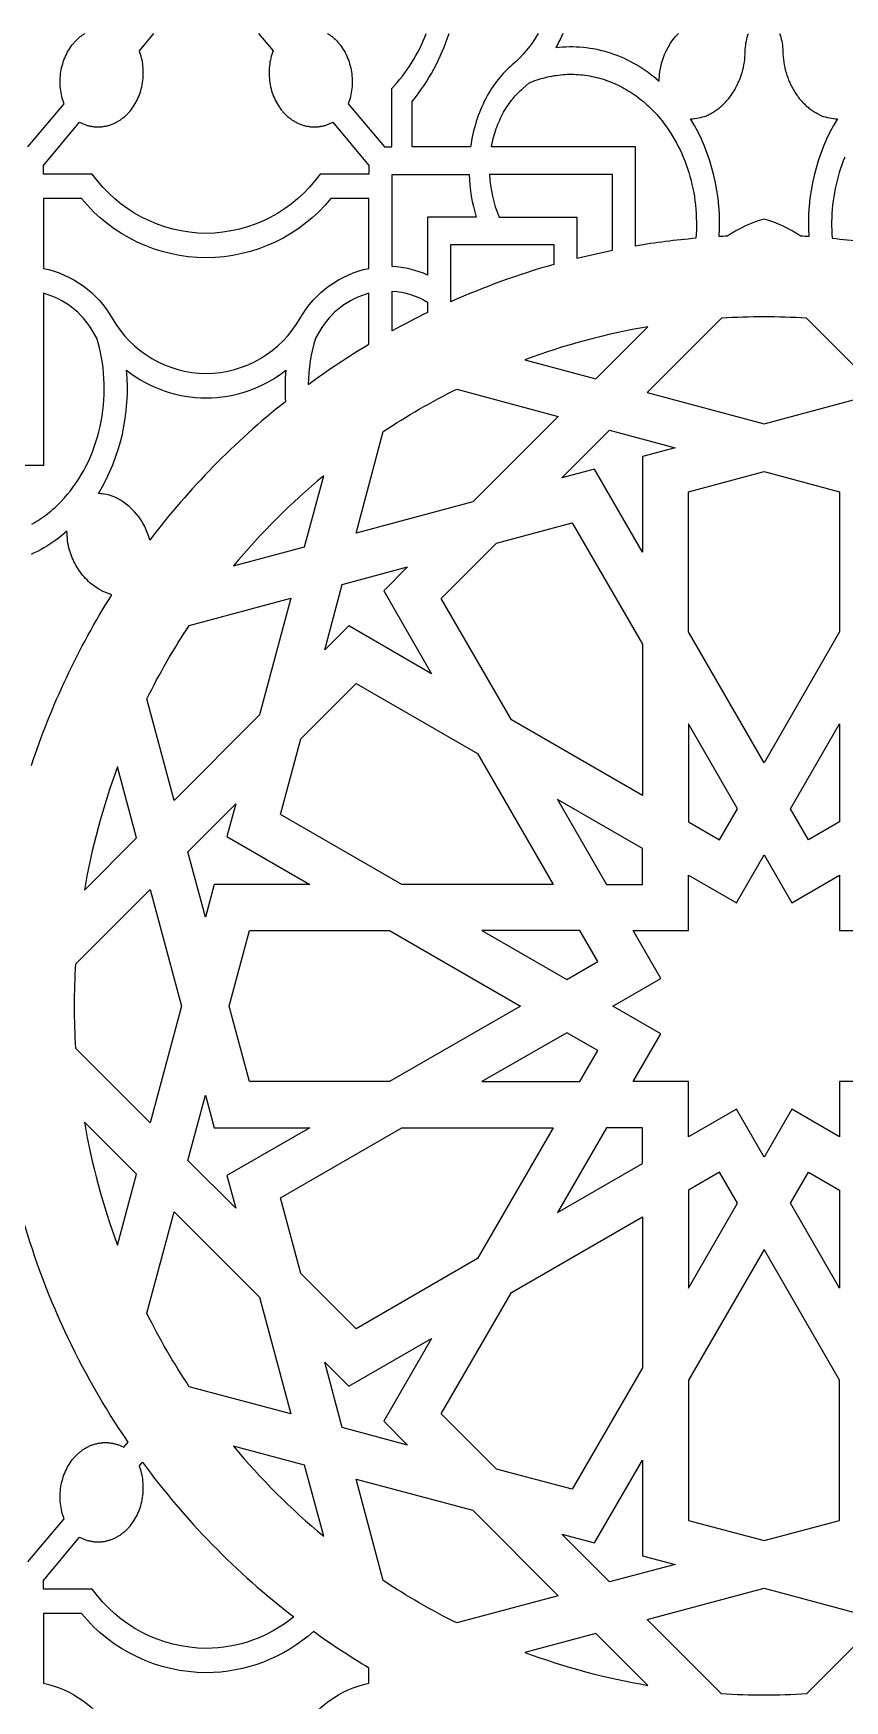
# Model space of a CAD drawing. Extents: x 59271 to 61367, y 41180 to 44085.
# Drawn here: x 59986.6 to 60193.1, y 43660.1 to 44084.6 of the extents above; entities that cross this region are included whole.
import ezdxf

# ---------------------------------------------------------------- set-up
doc = ezdxf.new("R2010")
doc.units = 0
doc.layers.get('0').update_dxf_attribs({"linetype": 'CONTINUOUS'})

msp = doc.modelspace()

# ---------------------------------------------------------------- linework, layer by layer
msp.add_lwpolyline([(59985.25, 44055.68), (59994.46, 44066.69), (59994.3, 44067.14), (59994.15, 44067.6), (59994.01, 44068.08), (59993.89, 44068.56), (59993.78, 44069.05), (59993.69, 44069.56), (59993.61, 44070.06), (59993.55, 44070.58), (59993.5, 44071.1), (59993.47, 44071.63), (59993.46, 44072.15), (59993.46, 44072.69), (59993.48, 44073.22), (59993.52, 44073.75), (59993.57, 44074.28), (59993.65, 44074.81), (59993.74, 44075.33), (59993.84, 44075.85), (59993.97, 44076.36), (59994.11, 44076.87), (59994.26, 44077.37), (59994.43, 44077.86), (59994.62, 44078.33), (59994.82, 44078.8), (59995.03, 44079.26), (59995.26, 44079.7), (59995.49, 44080.13), (59995.74, 44080.54), (59996, 44080.94), (59996.27, 44081.32), (59996.55, 44081.69), (59996.83, 44082.05), (59996.99, 44082.23), (59997.15, 44082.41), (59997.32, 44082.59), (59997.49, 44082.77), (59997.66, 44082.95), (59997.84, 44083.12), (59998.02, 44083.29), (59998.21, 44083.45), (59998.39, 44083.61), (59998.59, 44083.77), (59998.78, 44083.92), (59998.98, 44084.07), (59999.18, 44084.21), (59999.39, 44084.35), (59999.6, 44084.48), (59999.81, 44084.61)])
for points in [[(60043.93, 44084.61), (60047.63, 44080.18), (60047.47, 44079.73), (60047.32, 44079.27), (60047.19, 44078.8), (60047.07, 44078.31), (60046.96, 44077.82), (60046.86, 44077.32), (60046.79, 44076.81), (60046.72, 44076.29), (60046.68, 44075.77), (60046.65, 44075.25), (60046.63, 44074.72), (60046.64, 44074.19), (60046.66, 44073.66), (60046.7, 44073.12), (60046.75, 44072.59), (60046.82, 44072.07), (60046.91, 44071.54), (60047.02, 44071.02), (60047.14, 44070.51), (60047.28, 44070), (60047.44, 44069.51), (60047.61, 44069.02), (60047.79, 44068.54), (60047.99, 44068.07), (60048.21, 44067.62), (60048.43, 44067.18), (60048.67, 44066.75), (60048.92, 44066.33), (60049.18, 44065.93), (60049.44, 44065.55), (60049.72, 44065.18), (60050.01, 44064.83), (60050.15, 44064.66), (60050.3, 44064.49), (60050.46, 44064.32), (60050.61, 44064.16), (60050.77, 44063.99), (60050.93, 44063.84), (60051.1, 44063.68), (60051.27, 44063.53), (60051.44, 44063.38), (60051.61, 44063.23), (60051.79, 44063.09), (60051.97, 44062.95), (60052.16, 44062.81), (60052.34, 44062.68), (60052.53, 44062.55), (60052.72, 44062.42), (60052.92, 44062.3), (60053.11, 44062.18), (60053.31, 44062.07), (60053.51, 44061.96), (60053.72, 44061.86), (60053.92, 44061.76), (60054.13, 44061.66), (60054.34, 44061.57), (60054.55, 44061.49), (60054.76, 44061.41), (60054.97, 44061.33), (60055.19, 44061.26), (60055.41, 44061.19), (60055.62, 44061.13), (60055.84, 44061.07), (60056.06, 44061.02), (60056.28, 44060.98), (60056.5, 44060.94), (60056.73, 44060.9), (60056.95, 44060.87), (60057.17, 44060.84), (60057.39, 44060.82), (60057.62, 44060.81), (60057.84, 44060.8), (60058.06, 44060.79), (60058.28, 44060.8), (60058.51, 44060.8), (60058.73, 44060.81), (60058.95, 44060.83), (60059.17, 44060.85), (60059.38, 44060.87), (60059.6, 44060.9), (60059.82, 44060.94), (60060.03, 44060.98), (60060.25, 44061.02), (60060.46, 44061.07), (60060.67, 44061.13), (60060.88, 44061.18), (60061.09, 44061.25), (60061.29, 44061.31), (60061.49, 44061.38), (60061.7, 44061.46), (60061.89, 44061.54), (60062.09, 44061.62), (60062.29, 44061.71), (60062.48, 44061.8), (60062.67, 44061.89), (60062.86, 44061.99), (60072.06, 44050.99), (60072.06, 44048.79), (60059.61, 44048.79, -0.240747), (60030.62, 44033.69, -0.240747), (60001.64, 44048.79), (59989.18, 44048.79), (59989.18, 44050.99), (59998.39, 44061.99), (59998.58, 44061.89), (59998.77, 44061.8), (59998.96, 44061.71), (59999.15, 44061.62), (59999.35, 44061.54), (59999.55, 44061.46), (59999.75, 44061.38), (59999.95, 44061.31), (60000.16, 44061.25), (60000.37, 44061.18), (60000.58, 44061.13), (60000.79, 44061.07), (60001, 44061.02), (60001.21, 44060.98), (60001.43, 44060.94), (60001.64, 44060.9), (60001.86, 44060.87), (60002.08, 44060.85), (60002.3, 44060.83), (60002.52, 44060.81), (60002.74, 44060.8), (60002.96, 44060.8), (60003.18, 44060.79), (60003.41, 44060.8), (60003.63, 44060.81), (60003.85, 44060.82), (60004.07, 44060.84), (60004.3, 44060.87), (60004.52, 44060.9), (60004.74, 44060.94), (60004.96, 44060.98), (60005.18, 44061.02), (60005.4, 44061.07), (60005.62, 44061.13), (60005.84, 44061.19), (60006.06, 44061.26), (60006.27, 44061.33), (60006.48, 44061.41), (60006.7, 44061.49), (60006.91, 44061.57), (60007.12, 44061.66), (60007.32, 44061.76), (60007.53, 44061.86), (60007.73, 44061.96), (60007.93, 44062.07), (60008.13, 44062.18), (60008.33, 44062.3), (60008.52, 44062.42), (60008.71, 44062.55), (60008.9, 44062.68), (60009.09, 44062.81), (60009.27, 44062.95), (60009.45, 44063.09), (60009.63, 44063.23), (60009.81, 44063.38), (60009.98, 44063.53), (60010.15, 44063.68), (60010.31, 44063.84), (60010.47, 44063.99), (60010.63, 44064.16), (60010.79, 44064.32), (60010.94, 44064.49), (60011.09, 44064.66), (60011.24, 44064.83), (60011.52, 44065.18), (60011.8, 44065.55), (60012.07, 44065.93), (60012.33, 44066.33), (60012.58, 44066.75), (60012.81, 44067.18), (60013.04, 44067.62), (60013.25, 44068.07), (60013.45, 44068.54), (60013.64, 44069.02), (60013.81, 44069.51), (60013.96, 44070), (60014.1, 44070.51), (60014.22, 44071.02), (60014.33, 44071.54), (60014.42, 44072.07), (60014.49, 44072.59), (60014.55, 44073.12), (60014.59, 44073.66), (60014.61, 44074.19), (60014.61, 44074.72), (60014.6, 44075.25), (60014.57, 44075.77), (60014.52, 44076.29), (60014.46, 44076.81), (60014.38, 44077.32), (60014.29, 44077.82), (60014.18, 44078.31), (60014.06, 44078.8), (60013.92, 44079.27), (60013.77, 44079.73), (60013.61, 44080.18), (60017.32, 44084.61)], [(60061.44, 44084.61), (60061.65, 44084.48), (60061.86, 44084.35), (60062.06, 44084.21), (60062.26, 44084.07), (60062.46, 44083.92), (60062.66, 44083.77), (60062.85, 44083.61), (60063.04, 44083.45), (60063.22, 44083.29), (60063.41, 44083.12), (60063.58, 44082.95), (60063.76, 44082.77), (60063.93, 44082.59), (60064.09, 44082.41), (60064.26, 44082.23), (60064.41, 44082.05), (60064.7, 44081.69), (60064.98, 44081.32), (60065.24, 44080.94), (60065.5, 44080.54), (60065.75, 44080.13), (60065.99, 44079.7), (60066.22, 44079.26), (60066.43, 44078.8), (60066.63, 44078.33), (60066.81, 44077.86), (60066.98, 44077.37), (60067.14, 44076.87), (60067.28, 44076.36), (60067.4, 44075.85), (60067.51, 44075.33), (60067.6, 44074.81), (60067.67, 44074.28), (60067.73, 44073.75), (60067.76, 44073.22), (60067.78, 44072.69), (60067.79, 44072.15), (60067.78, 44071.63), (60067.74, 44071.1), (60067.7, 44070.58), (60067.64, 44070.06), (60067.56, 44069.56), (60067.46, 44069.05), (60067.35, 44068.56), (60067.23, 44068.08), (60067.1, 44067.6), (60066.95, 44067.14), (60066.79, 44066.69), (60076, 44055.68), (60077.84, 44055.68), (60077.84, 44070.57, 0.097398), (60086.65, 44084.61)], [(60115.12, 44084.61, -0.088766), (60108.53, 44076.6), (60108.06, 44076.2), (60107.59, 44075.78), (60107.13, 44075.35), (60106.68, 44074.89), (60106.23, 44074.41), (60105.78, 44073.92), (60105.34, 44073.41), (60104.91, 44072.88), (60104.49, 44072.33), (60104.07, 44071.76), (60103.66, 44071.18), (60103.26, 44070.57), (60102.87, 44069.95), (60102.49, 44069.32), (60102.12, 44068.67), (60101.76, 44068), (60101.41, 44067.31), (60101.08, 44066.62), (60100.76, 44065.9), (60100.45, 44065.18), (60100.16, 44064.44), (60099.88, 44063.69), (60099.61, 44062.92), (60099.36, 44062.15), (60099.13, 44061.37), (60098.91, 44060.58), (60098.7, 44059.78), (60098.51, 44058.97), (60098.34, 44058.15), (60098.19, 44057.34), (60098.05, 44056.51), (60097.93, 44055.68), (60083.04, 44055.68), (60083.04, 44067.26, 0.094296), (60092.44, 44084.61)], [(60121.4, 44084.61, -0.022951), (60119.62, 44080.99), (60120.47, 44081.08), (60121.33, 44081.15), (60122.19, 44081.2), (60123.05, 44081.23), (60123.92, 44081.23), (60124.78, 44081.2), (60125.65, 44081.16), (60126.53, 44081.09), (60127.4, 44080.99), (60128.27, 44080.87), (60129.14, 44080.73), (60130.01, 44080.56), (60130.87, 44080.37), (60131.73, 44080.15), (60132.59, 44079.91), (60133.44, 44079.64), (60134.29, 44079.35), (60135.13, 44079.04), (60135.97, 44078.71), (60136.8, 44078.35), (60137.62, 44077.97), (60138.43, 44077.56), (60139.23, 44077.14), (60140.02, 44076.69), (60140.8, 44076.22), (60141.57, 44075.74), (60142.33, 44075.23), (60143.08, 44074.71), (60143.81, 44074.16), (60144.53, 44073.6), (60145.24, 44073.02), (60145.93, 44072.42, -0.065359), (60146.58, 44077.22, -0.117157), (60150.81, 44084.61)], [(60176.55, 44084.61, -0.069077), (60177.37, 44080.59), (60177.37, 44079.94), (60177.4, 44079.28), (60177.45, 44078.62), (60177.52, 44077.96), (60177.61, 44077.29), (60177.73, 44076.62), (60177.86, 44075.96), (60178.02, 44075.29), (60178.2, 44074.63), (60178.4, 44073.98), (60178.63, 44073.33), (60178.87, 44072.69), (60179.01, 44072.37), (60179.14, 44072.06), (60179.28, 44071.75), (60179.43, 44071.44), (60179.58, 44071.14), (60179.74, 44070.84), (60179.91, 44070.54), (60180.07, 44070.25), (60180.25, 44069.96), (60180.42, 44069.67), (60180.61, 44069.39), (60180.79, 44069.12), (60180.98, 44068.84), (60181.18, 44068.58), (60181.38, 44068.32), (60181.58, 44068.06), (60181.79, 44067.81), (60182, 44067.56), (60182.21, 44067.32), (60182.43, 44067.09), (60182.65, 44066.86), (60182.87, 44066.63), (60183.1, 44066.42), (60183.33, 44066.2), (60183.56, 44066), (60183.8, 44065.8), (60184.04, 44065.6), (60184.28, 44065.42), (60184.52, 44065.23), (60184.76, 44065.06), (60185.01, 44064.89), (60185.25, 44064.73), (60185.5, 44064.57), (60185.75, 44064.42), (60186, 44064.28), (60186.25, 44064.14), (60186.51, 44064.01), (60186.76, 44063.88), (60187.01, 44063.76), (60187.27, 44063.65, 0.091636), (60191.28, 44062.87, 0.152934), (60184.01, 44032.87, 0.002591), (60181.98, 44032.98, 0.078423), (60172.6, 44037.3, 0.078423), (60163.23, 44032.98, 0.002591), (60161.19, 44032.87, 0.152934), (60153.92, 44062.87, 0.091636), (60157.94, 44063.65), (60158.19, 44063.76), (60158.44, 44063.88), (60158.7, 44064.01), (60158.95, 44064.14), (60159.2, 44064.28), (60159.45, 44064.42), (60159.7, 44064.57), (60159.95, 44064.73), (60160.2, 44064.89), (60160.44, 44065.06), (60160.68, 44065.23), (60160.93, 44065.42), (60161.17, 44065.6), (60161.4, 44065.8), (60161.64, 44066), (60161.87, 44066.2), (60162.1, 44066.42), (60162.33, 44066.63), (60162.55, 44066.86), (60162.77, 44067.09), (60162.99, 44067.32), (60163.21, 44067.56), (60163.42, 44067.81), (60163.62, 44068.06), (60163.83, 44068.32), (60164.03, 44068.58), (60164.22, 44068.84), (60164.41, 44069.12), (60164.6, 44069.39), (60164.78, 44069.67), (60164.96, 44069.96), (60165.13, 44070.25), (60165.3, 44070.54), (60165.46, 44070.84), (60165.62, 44071.14), (60165.77, 44071.44), (60165.92, 44071.75), (60166.06, 44072.06), (60166.2, 44072.37), (60166.33, 44072.69), (60166.58, 44073.33), (60166.8, 44073.98), (60167, 44074.63), (60167.18, 44075.29), (60167.34, 44075.96), (60167.48, 44076.62), (60167.59, 44077.29), (60167.68, 44077.96), (60167.75, 44078.62), (60167.8, 44079.28), (60167.83, 44079.94), (60167.84, 44080.59, -0.069077), (60168.65, 44084.61)], [(60193.15, 44053.08), (60192.77, 44052.13), (60192.4, 44051.16), (60192.06, 44050.18), (60191.74, 44049.18), (60191.45, 44048.18), (60191.18, 44047.16), (60190.93, 44046.13), (60190.7, 44045.09), (60190.5, 44044.05), (60190.33, 44043), (60190.18, 44041.94), (60190.05, 44040.88), (60189.95, 44039.82), (60189.88, 44038.76), (60189.83, 44037.7), (60189.8, 44036.64), (60189.8, 44035.58), (60189.83, 44034.53), (60189.87, 44033.48), (60189.95, 44032.43, -0.019711), (60205.29, 44030.46)], [(59986.29, 43959.68), (59986.81, 43959.98), (59987.32, 43960.28), (59987.82, 43960.6), (59988.32, 43960.92), (59988.81, 43961.25), (59989.29, 43961.6), (59989.77, 43961.95), (59990.24, 43962.31), (59990.71, 43962.68), (59991.16, 43963.06), (59991.62, 43963.45), (59992.06, 43963.84), (59992.49, 43964.25), (59992.92, 43964.66), (59993.76, 43965.5), (59994.56, 43966.36), (59995.33, 43967.25), (59996.07, 43968.17), (59996.8, 43969.13), (59997.5, 43970.13), (59998.18, 43971.16), (59998.83, 43972.23), (59999.46, 43973.33), (60000.06, 43974.46), (60000.63, 43975.63), (60001.16, 43976.82), (60001.66, 43978.05), (60002.13, 43979.3), (60002.56, 43980.57), (60002.95, 43981.86), (60003.3, 43983.17), (60003.62, 43984.5), (60003.89, 43985.84), (60004.12, 43987.19), (60004.32, 43988.55), (60004.47, 43989.92), (60004.57, 43991.29), (60004.64, 43992.66), (60004.67, 43994.03), (60004.65, 43995.39), (60004.6, 43996.74), (60004.5, 43998.09), (60004.37, 43999.42), (60004.2, 44000.73), (60003.99, 44002.03), (60003.74, 44003.32), (60003.46, 44004.57), (60003.15, 44005.81), (60002.81, 44007.02), (60001.67, 44008.84, 0.200602), (59989.18, 44018.42), (59989.18, 43974.6), (59952.51, 43974.6)], [(59986.14, 43898.17, -0.061491), (60006.63, 43941.68), (60006.4, 43941.74), (60006.18, 43941.81), (60005.95, 43941.88), (60005.73, 43941.96), (60005.5, 43942.04), (60005.28, 43942.13), (60005.06, 43942.22), (60004.83, 43942.31), (60004.61, 43942.41), (60004.39, 43942.51), (60004.17, 43942.62), (60003.95, 43942.73), (60003.74, 43942.85), (60003.52, 43942.97), (60003.3, 43943.09), (60003.09, 43943.22), (60002.67, 43943.49), (60002.25, 43943.78), (60001.85, 43944.08), (60001.45, 43944.4), (60001.05, 43944.73), (60000.67, 43945.08), (60000.3, 43945.44), (59999.94, 43945.81), (59999.59, 43946.2), (59999.25, 43946.6), (59998.92, 43947.02), (59998.61, 43947.44), (59998.3, 43947.87), (59998.01, 43948.31), (59997.73, 43948.76), (59997.47, 43949.22), (59997.22, 43949.68), (59996.98, 43950.15), (59996.76, 43950.63), (59996.55, 43951.11), (59996.35, 43951.59), (59996.17, 43952.08), (59996, 43952.57), (59995.84, 43953.06, -0.065359), (59995.19, 43957.86), (59994.5, 43957.26), (59993.8, 43956.68), (59993.07, 43956.12), (59992.34, 43955.58), (59991.6, 43955.05), (59990.84, 43954.55), (59990.07, 43954.06), (59989.29, 43953.59), (59988.49, 43953.15), (59987.69, 43952.72), (59986.88, 43952.32), (59986.06, 43951.94)], [(59985.25, 43695.4), (59994.46, 43706.41), (59994.3, 43706.86), (59994.15, 43707.32), (59994.01, 43707.79), (59993.89, 43708.28), (59993.78, 43708.77), (59993.69, 43709.27), (59993.61, 43709.78), (59993.55, 43710.3), (59993.5, 43710.82), (59993.47, 43711.34), (59993.46, 43711.87), (59993.46, 43712.4), (59993.48, 43712.94), (59993.52, 43713.47), (59993.57, 43714), (59993.65, 43714.53), (59993.74, 43715.05), (59993.84, 43715.57), (59993.97, 43716.08), (59994.11, 43716.59), (59994.26, 43717.09), (59994.43, 43717.57), (59994.62, 43718.05), (59994.82, 43718.52), (59995.03, 43718.97), (59995.26, 43719.42), (59995.49, 43719.84), (59995.74, 43720.26), (59996, 43720.66), (59996.27, 43721.04), (59996.55, 43721.41), (59996.83, 43721.76), (59996.98, 43721.93), (59997.13, 43722.1), (59997.28, 43722.27), (59997.44, 43722.44), (59997.59, 43722.6), (59997.76, 43722.76), (59997.92, 43722.91), (59998.09, 43723.07), (59998.26, 43723.22), (59998.44, 43723.36), (59998.62, 43723.51), (59998.8, 43723.65), (59998.98, 43723.78), (59999.17, 43723.92), (59999.35, 43724.04), (59999.55, 43724.17), (59999.74, 43724.29), (59999.94, 43724.41), (60000.14, 43724.52), (60000.34, 43724.63), (60000.54, 43724.73), (60000.74, 43724.83), (60000.95, 43724.93), (60001.16, 43725.02), (60001.37, 43725.1), (60001.58, 43725.19), (60001.8, 43725.26), (60002.01, 43725.33), (60002.23, 43725.4), (60002.45, 43725.46), (60002.67, 43725.52), (60002.89, 43725.57), (60003.11, 43725.61), (60003.33, 43725.65), (60003.55, 43725.69), (60003.77, 43725.72), (60004, 43725.75), (60004.22, 43725.77), (60004.44, 43725.78), (60004.66, 43725.79), (60004.89, 43725.8), (60005.11, 43725.8), (60005.33, 43725.79), (60005.55, 43725.78), (60005.77, 43725.76), (60005.99, 43725.74), (60006.21, 43725.72), (60006.43, 43725.69), (60006.64, 43725.65), (60006.86, 43725.61), (60007.07, 43725.57), (60007.28, 43725.52), (60007.49, 43725.47), (60007.7, 43725.41), (60007.91, 43725.34), (60008.11, 43725.28), (60008.32, 43725.21), (60008.52, 43725.13), (60008.72, 43725.05), (60008.92, 43724.97), (60009.11, 43724.88), (60009.3, 43724.79), (60009.49, 43724.7), (60009.68, 43724.6), (60010.78, 43725.91, -0.083261), (59983.41, 43784.77)]]:
    msp.add_lwpolyline(points, format="xyb")
for points in [[(60139.91, 44030.46), (60139.91, 44055.68), (60103.25, 44055.68), (60103.36, 44056.29), (60103.49, 44056.89), (60103.62, 44057.48), (60103.77, 44058.07), (60103.93, 44058.65), (60104.1, 44059.23), (60104.28, 44059.79), (60104.47, 44060.35), (60104.67, 44060.91), (60104.88, 44061.45), (60105.1, 44061.99), (60105.33, 44062.51), (60105.56, 44063.03), (60105.81, 44063.53), (60106.06, 44064.03), (60106.32, 44064.51), (60106.59, 44064.99), (60106.87, 44065.45), (60107.15, 44065.9), (60107.44, 44066.34), (60107.73, 44066.76), (60108.04, 44067.18), (60108.34, 44067.58), (60108.65, 44067.97), (60108.97, 44068.34), (60109.28, 44068.7), (60109.61, 44069.05), (60109.93, 44069.39), (60110.26, 44069.72), (60110.59, 44070.03), (60110.93, 44070.33), (60111.26, 44070.62), (60112.78, 44071.97), (60113.29, 44072.18), (60113.8, 44072.38), (60114.31, 44072.57), (60114.83, 44072.75), (60115.36, 44072.93), (60115.89, 44073.09), (60116.42, 44073.24), (60116.96, 44073.38), (60117.5, 44073.51), (60118.04, 44073.63), (60118.59, 44073.74), (60119.15, 44073.84), (60119.7, 44073.92), (60120.26, 44074), (60120.82, 44074.06), (60121.38, 44074.11), (60121.95, 44074.15), (60122.52, 44074.18), (60123.09, 44074.19), (60123.66, 44074.19), (60124.23, 44074.18), (60124.8, 44074.16), (60125.37, 44074.13), (60125.95, 44074.08), (60126.52, 44074.02), (60127.09, 44073.95), (60127.66, 44073.87), (60128.24, 44073.77), (60128.81, 44073.66), (60129.37, 44073.54), (60129.94, 44073.41), (60130.51, 44073.27), (60131.07, 44073.11), (60131.63, 44072.94), (60132.19, 44072.76), (60132.74, 44072.56), (60133.29, 44072.36), (60133.84, 44072.14), (60134.38, 44071.91), (60134.92, 44071.67), (60135.45, 44071.42), (60135.98, 44071.16), (60136.51, 44070.89), (60137.03, 44070.6), (60137.54, 44070.31), (60138.05, 44070), (60138.55, 44069.69), (60139.05, 44069.36), (60139.54, 44069.03), (60140.03, 44068.68), (60140.51, 44068.33), (60140.98, 44067.97), (60141.44, 44067.6), (60141.9, 44067.22), (60142.35, 44066.83), (60142.79, 44066.44), (60143.23, 44066.04), (60143.66, 44065.63), (60144.49, 44064.79), (60145.29, 44063.92), (60146.06, 44063.03), (60146.64, 44062.32), (60147.21, 44061.59), (60147.76, 44060.83), (60148.3, 44060.05), (60148.83, 44059.25), (60149.34, 44058.43), (60149.84, 44057.59), (60150.32, 44056.72), (60150.78, 44055.84), (60151.22, 44054.94), (60151.65, 44054.02), (60152.05, 44053.08), (60152.44, 44052.13), (60152.8, 44051.16), (60153.14, 44050.18), (60153.46, 44049.18), (60153.75, 44048.18), (60154.03, 44047.16), (60154.27, 44046.13), (60154.5, 44045.09), (60154.7, 44044.05), (60154.87, 44043), (60155.02, 44041.94), (60155.15, 44040.88), (60155.25, 44039.82), (60155.32, 44038.76), (60155.37, 44037.7), (60155.4, 44036.64), (60155.4, 44035.58), (60155.38, 44034.53), (60155.33, 44033.48), (60155.26, 44032.43, 0.019711)], [(60086.99, 44023.07, 0.093744), (60077.95, 44025.22), (60077.95, 44048.65), (60097.56, 44048.65, 0.067508), (60099.35, 44037.84), (60086.99, 44037.84)], [(60134.03, 44029.37), (60134.03, 44048.65), (60102.77, 44048.65, 0.090687), (60105.16, 44037.84), (60124.98, 44037.84), (60124.98, 44027.34, -0.011808)], [(60054.56, 44012.11, -0.215544), (60072.06, 44024.78), (60072.06, 44042.56), (60062.38, 44042.56, -0.222359), (60030.62, 44027.47, -0.222359), (59998.87, 44042.56), (59989.18, 44042.56), (59989.18, 44024.78, -0.215544), (60006.68, 44012.11, 0.26745), (60030.62, 43998, 0.26745)], [(60092.88, 44016.28), (60092.88, 44030.81), (60119.1, 44030.81), (60119.1, 44025.77, 0.035557)], [(60072.06, 44005.49), (60072.06, 44018.42, 0.200602), (60059.57, 44008.84), (60058.44, 44007.02, 0.066901), (60056.59, 43995.24, -0.023661)], [(60077.95, 44008.87), (60077.95, 44018.99, -0.123377), (60086.99, 44016.14), (60086.99, 44013.55, 0.012969)], [(60161.81, 44012.08), (60142.88, 43993.15), (60172.6, 43985.19), (60202.32, 43993.15), (60183.39, 44012.08, 0.030774)], [(60143.06, 44009.91, 0.046338), (60111.71, 44001.51), (60129.81, 43996.66)], [(60016.28, 43955.61, 0.222896), (60007.2, 43966.63, 0.091636), (60003.19, 43967.41, 0.159593), (60010.36, 43998.85, 0.16816), (60030.62, 43991.77, 0.16816), (60050.89, 43998.85, 0.037256), (60050.79, 43990.83, 0.063065)], [(60075.69, 43983.22, -0.030774), (60094.38, 43994.01), (60120.23, 43987.08), (60098.48, 43965.33), (60068.76, 43957.37)], [(60060.53, 43971.96, 0.046338), (60037.58, 43949.01), (60055.68, 43953.86)], [(60015.53, 43915.17, -0.030774), (60026.32, 43933.86), (60052.18, 43940.78), (60044.22, 43911.07), (60022.46, 43889.31)], [(60008.04, 43897.84, 0.046338), (59999.64, 43866.49), (60012.89, 43879.74)], [(59997.46, 43826.16, -0.030774), (59997.46, 43847.73), (60016.39, 43866.66), (60024.35, 43836.94), (60016.39, 43807.23)], [(59999.64, 43807.4, 0.046338), (60008.04, 43776.05), (60012.89, 43794.15)], [(60026.32, 43740.03, -0.030774), (60015.53, 43758.72), (60022.46, 43784.58), (60044.22, 43762.82), (60052.18, 43733.1)], [(60037.58, 43724.88, 0.046338), (60060.53, 43701.93), (60055.68, 43720.03)], [(60052.9, 43681.42, -0.172682), (60030.62, 43673.41, -0.240747), (60001.64, 43688.5), (59989.18, 43688.5), (59989.18, 43690.71), (59998.39, 43701.71), (59998.58, 43701.61), (59998.77, 43701.52), (59998.96, 43701.43), (59999.15, 43701.34), (59999.35, 43701.26), (59999.55, 43701.18), (59999.75, 43701.1), (59999.95, 43701.03), (60000.16, 43700.96), (60000.37, 43700.9), (60000.58, 43700.84), (60000.79, 43700.79), (60001, 43700.74), (60001.21, 43700.7), (60001.43, 43700.66), (60001.64, 43700.62), (60001.86, 43700.59), (60002.08, 43700.56), (60002.3, 43700.54), (60002.52, 43700.53), (60002.74, 43700.52), (60002.96, 43700.51), (60003.18, 43700.51), (60003.41, 43700.52), (60003.63, 43700.53), (60003.85, 43700.54), (60004.07, 43700.56), (60004.3, 43700.59), (60004.52, 43700.62), (60004.74, 43700.65), (60004.96, 43700.69), (60005.18, 43700.74), (60005.4, 43700.79), (60005.62, 43700.85), (60005.84, 43700.91), (60006.06, 43700.98), (60006.27, 43701.05), (60006.48, 43701.12), (60006.7, 43701.2), (60006.91, 43701.29), (60007.12, 43701.38), (60007.32, 43701.48), (60007.53, 43701.58), (60007.73, 43701.68), (60007.93, 43701.79), (60008.13, 43701.9), (60008.33, 43702.02), (60008.52, 43702.14), (60008.71, 43702.26), (60008.9, 43702.39), (60009.09, 43702.53), (60009.27, 43702.66), (60009.45, 43702.8), (60009.63, 43702.95), (60009.81, 43703.09), (60009.98, 43703.24), (60010.15, 43703.4), (60010.31, 43703.55), (60010.47, 43703.71), (60010.63, 43703.87), (60010.79, 43704.04), (60010.94, 43704.21), (60011.09, 43704.37), (60011.24, 43704.55), (60011.52, 43704.9), (60011.8, 43705.27), (60012.07, 43705.65), (60012.33, 43706.05), (60012.58, 43706.47), (60012.81, 43706.89), (60013.04, 43707.34), (60013.25, 43707.79), (60013.45, 43708.26), (60013.64, 43708.73), (60013.81, 43709.22), (60013.96, 43709.72), (60014.1, 43710.23), (60014.22, 43710.74), (60014.33, 43711.26), (60014.42, 43711.78), (60014.49, 43712.31), (60014.55, 43712.84), (60014.59, 43713.37), (60014.61, 43713.91), (60014.61, 43714.44), (60014.6, 43714.97), (60014.57, 43715.49), (60014.52, 43716.01), (60014.46, 43716.53), (60014.38, 43717.04), (60014.29, 43717.54), (60014.18, 43718.03), (60014.06, 43718.51), (60013.92, 43718.99), (60013.77, 43719.45), (60013.61, 43719.9), (60014.38, 43720.83, 0.070548)], [(60094.38, 43679.88, -0.030774), (60075.69, 43690.67), (60068.76, 43716.52), (60098.48, 43708.56), (60120.23, 43686.8)], [(60161.81, 43661.81), (60142.88, 43680.73), (60172.6, 43688.7), (60202.32, 43680.73), (60183.39, 43661.81, -0.030774)], [(60057.91, 43677.69, -0.183915), (60030.62, 43667.19, -0.222359), (59998.87, 43682.28), (59989.18, 43682.28), (59989.18, 43664.5, -0.215544), (60006.68, 43651.83, 0.26745), (60030.62, 43637.71, 0.26745), (60054.56, 43651.83, -0.215544), (60072.06, 43664.5), (60072.06, 43668.39, -0.021579)], [(60111.71, 43672.38, 0.046338), (60143.06, 43663.98), (60129.81, 43677.23)]]:
    msp.add_lwpolyline(points, format="xyb", close=True)
for points in [[(60149.95, 43979.12), (60141.63, 43976.89), (60141.63, 43952.53), (60129.45, 43973.63), (60121.13, 43971.4), (60133.31, 43983.58)], [(60172.6, 43973.05), (60191.85, 43967.9), (60191.85, 43932.22), (60172.6, 43898.89), (60153.36, 43932.22), (60153.36, 43967.9)], [(60090.46, 43940.73), (60104.55, 43954.82), (60123.79, 43959.97), (60141.63, 43929.08), (60141.63, 43890.59), (60108.29, 43909.84)], [(60081.89, 43948.75), (60075.8, 43942.66), (60087.98, 43921.56), (60066.89, 43933.74), (60060.8, 43927.65), (60065.26, 43944.29)], [(60049.57, 43885.75), (60054.73, 43905), (60068.82, 43919.09), (60099.71, 43901.25), (60118.96, 43867.92), (60080.46, 43867.92)], [(60161.26, 43879.25), (60165.83, 43887.16), (60153.36, 43908.77), (60153.36, 43883.82)], [(60183.94, 43879.25), (60179.37, 43887.16), (60191.85, 43908.77), (60191.85, 43883.82)], [(60038.15, 43888.42), (60035.92, 43880.1), (60057.01, 43867.92), (60032.65, 43867.92), (60030.42, 43859.6), (60025.97, 43876.24)], [(60141.63, 43867.92), (60141.63, 43877.05), (60120.02, 43889.53), (60132.5, 43867.92)], [(60172.6, 43875.44), (60179.65, 43863.24), (60191.85, 43870.28), (60191.85, 43856.19), (60205.94, 43856.19), (60198.89, 43843.99), (60211.09, 43836.94), (60198.89, 43829.9), (60205.94, 43817.7), (60191.85, 43817.7), (60191.85, 43803.61), (60179.65, 43810.65), (60172.6, 43798.45), (60165.56, 43810.65), (60153.36, 43803.61), (60153.36, 43817.7), (60139.27, 43817.7), (60146.31, 43829.9), (60134.11, 43836.94), (60146.31, 43843.99), (60139.27, 43856.19), (60153.36, 43856.19), (60153.36, 43870.28), (60165.56, 43863.24)], [(60041.65, 43817.7), (60036.49, 43836.94), (60041.65, 43856.19), (60077.32, 43856.19), (60110.66, 43836.94), (60077.32, 43817.7)], [(60130.29, 43848.28), (60125.73, 43856.19), (60100.77, 43856.19), (60122.38, 43843.71)], [(60130.29, 43825.61), (60122.38, 43830.17), (60100.77, 43817.7), (60125.73, 43817.7)], [(60030.42, 43814.29), (60032.65, 43805.97), (60057.01, 43805.97), (60035.92, 43793.79), (60038.15, 43785.47), (60025.97, 43797.65)], [(60068.82, 43754.8), (60054.73, 43768.89), (60049.57, 43788.14), (60080.46, 43805.97), (60118.96, 43805.97), (60099.71, 43772.64)], [(60141.63, 43805.97), (60132.5, 43805.97), (60120.02, 43784.36), (60141.63, 43796.84)], [(60161.26, 43794.64), (60153.36, 43790.07), (60153.36, 43765.12), (60165.83, 43786.73)], [(60183.94, 43794.64), (60191.85, 43790.07), (60191.85, 43765.12), (60179.37, 43786.73)], [(60123.79, 43713.91), (60104.55, 43719.07), (60090.46, 43733.16), (60108.29, 43764.05), (60141.63, 43783.3), (60141.63, 43744.81)], [(60172.6, 43700.84), (60191.85, 43705.99), (60191.85, 43741.66), (60172.6, 43775), (60153.36, 43741.66), (60153.36, 43705.99)], [(60060.8, 43746.24), (60066.89, 43740.15), (60087.98, 43752.33), (60075.8, 43731.23), (60081.89, 43725.14), (60065.26, 43729.6)], [(60121.13, 43702.49), (60129.45, 43700.26), (60141.63, 43721.35), (60141.63, 43697), (60149.95, 43694.77), (60133.31, 43690.31)]]:
    msp.add_lwpolyline(points, close=True)

doc.saveas('drawing.dxf')
